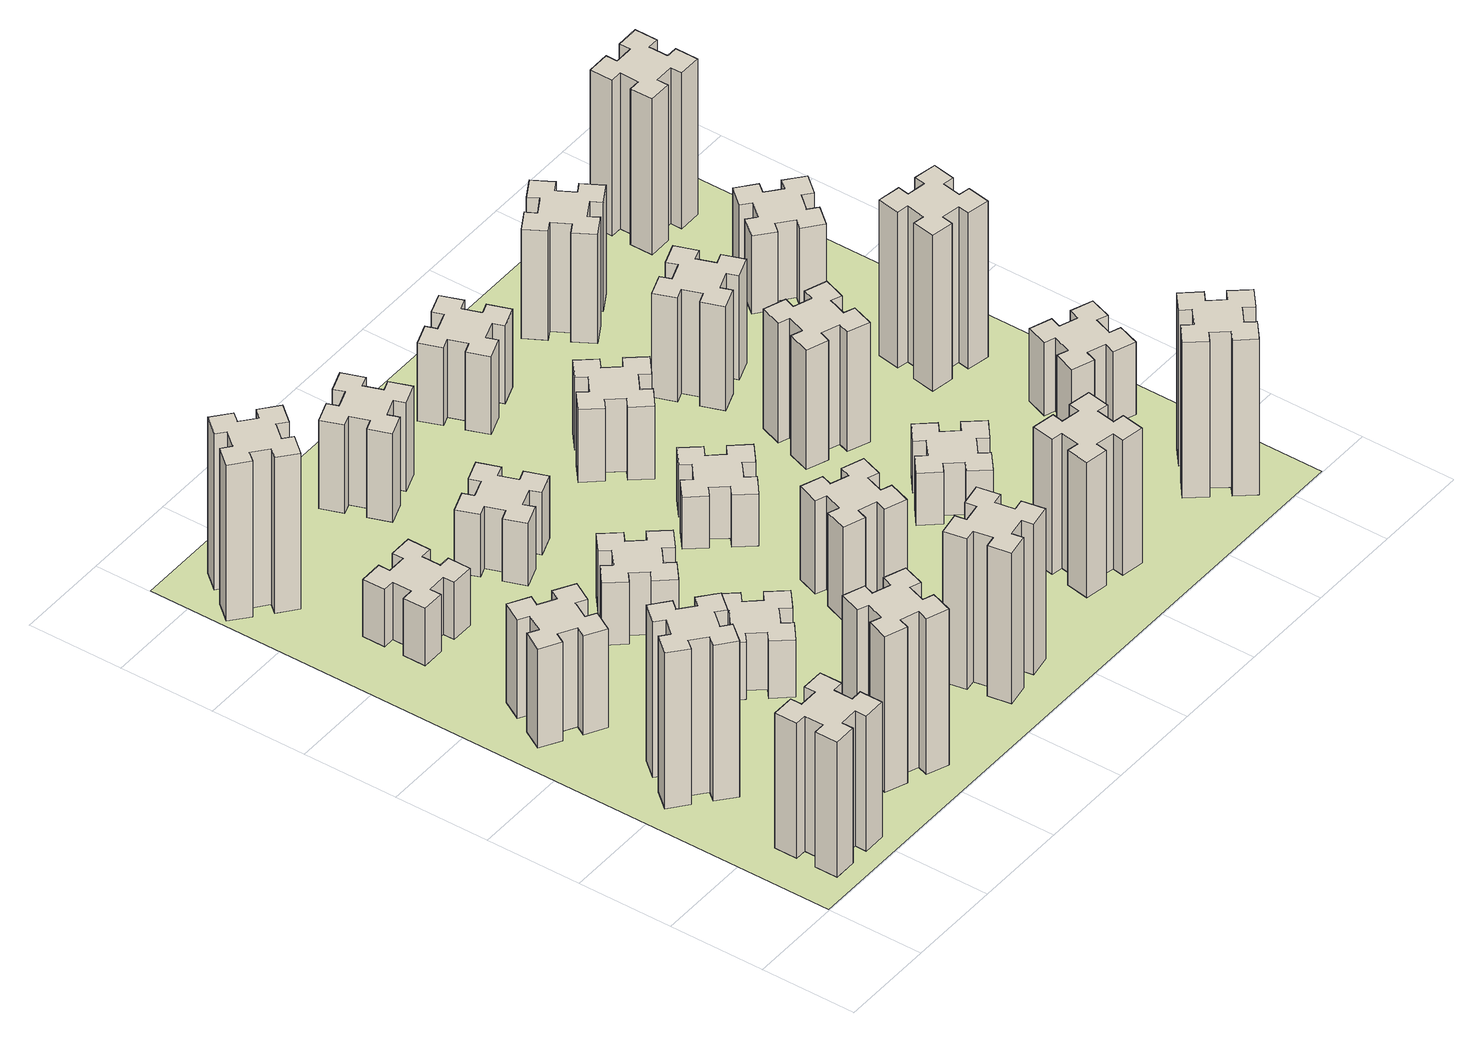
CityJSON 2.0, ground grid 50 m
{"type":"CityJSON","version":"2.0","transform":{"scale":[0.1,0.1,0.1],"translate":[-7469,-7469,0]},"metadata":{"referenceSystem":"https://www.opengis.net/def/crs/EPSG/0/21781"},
"CityObjects":{
"building1":{"type":"Building","attributes":{"class":"1000","function":"1000","usage":"1000","yearOfConstruction":2016,"roofType":"1000","measuredHeight":78,"storeysAboveGround":30,"storeysBelowGround":0},"geometry":[{"type":"Solid","lod":"1","boundaries":[[[[0,1,2,3,4,5,6,7,8,9,10,11,12,13,14,15,16,17,18,19]],[[17,16,20,21]],[[16,15,22,20]],[[15,14,23,22]],[[14,13,24,23]],[[13,12,25,24]],[[12,11,26,25]],[[11,10,27,26]],[[10,9,28,27]],[[9,8,29,28]],[[8,7,30,29]],[[7,6,31,30]],[[6,5,32,31]],[[5,4,33,32]],[[4,3,34,33]],[[3,2,35,34]],[[2,1,36,35]],[[1,0,37,36]],[[0,19,38,37]],[[19,18,39,38]],[[18,17,21,39]],[[24,25,26,27,28,29,30,31,32,33,34,35,36,37,38,39,21,20,22,23]]]]}]},
"building2":{"type":"Building","attributes":{"class":"1000","function":"1000","usage":"1000","yearOfConstruction":2016,"roofType":"1000","measuredHeight":90,"storeysAboveGround":30,"storeysBelowGround":0},"geometry":[{"type":"Solid","lod":"1","boundaries":[[[[40,41,42,43,44,45,46,47,48,49,50,51,52,53,54,55,56,57,58,59]],[[57,56,60,61]],[[56,55,62,60]],[[55,54,63,62]],[[54,53,64,63]],[[53,52,65,64]],[[52,51,66,65]],[[51,50,67,66]],[[50,49,68,67]],[[49,48,69,68]],[[48,47,70,69]],[[47,46,71,70]],[[46,45,72,71]],[[45,44,73,72]],[[44,43,74,73]],[[43,42,75,74]],[[42,41,76,75]],[[41,40,77,76]],[[40,59,78,77]],[[59,58,79,78]],[[58,57,61,79]],[[64,65,66,67,68,69,70,71,72,73,74,75,76,77,78,79,61,60,62,63]]]]}]},
"building3":{"type":"Building","attributes":{"class":"1000","function":"1000","usage":"1000","yearOfConstruction":2016,"roofType":"1000","measuredHeight":57,"storeysAboveGround":30,"storeysBelowGround":0},"geometry":[{"type":"Solid","lod":"1","boundaries":[[[[80,81,82,83,84,85,86,87,88,89,90,91,92,93,94,95,96,97,98,99]],[[97,96,100,101]],[[96,95,102,100]],[[95,94,103,102]],[[94,93,104,103]],[[93,92,105,104]],[[92,91,106,105]],[[91,90,107,106]],[[90,89,108,107]],[[89,88,109,108]],[[88,87,110,109]],[[87,86,111,110]],[[86,85,112,111]],[[85,84,113,112]],[[84,83,114,113]],[[83,82,115,114]],[[82,81,116,115]],[[81,80,117,116]],[[80,99,118,117]],[[99,98,119,118]],[[98,97,101,119]],[[104,105,106,107,108,109,110,111,112,113,114,115,116,117,118,119,101,100,102,103]]]]}]},
"building4":{"type":"Building","attributes":{"class":"1000","function":"1000","usage":"1000","yearOfConstruction":2016,"roofType":"1000","measuredHeight":90,"storeysAboveGround":30,"storeysBelowGround":0},"geometry":[{"type":"Solid","lod":"1","boundaries":[[[[120,121,122,123,124,125,126,127,128,129,130,131,132,133,134,135,136,137,138,139]],[[137,136,140,141]],[[136,135,142,140]],[[135,134,143,142]],[[134,133,144,143]],[[133,132,145,144]],[[132,131,146,145]],[[131,130,147,146]],[[130,129,148,147]],[[129,128,149,148]],[[128,127,150,149]],[[127,126,151,150]],[[126,125,152,151]],[[125,124,153,152]],[[124,123,154,153]],[[123,122,155,154]],[[122,121,156,155]],[[121,120,157,156]],[[120,139,158,157]],[[139,138,159,158]],[[138,137,141,159]],[[144,145,146,147,148,149,150,151,152,153,154,155,156,157,158,159,141,140,142,143]]]]}]},
"building5":{"type":"Building","attributes":{"class":"1000","function":"1000","usage":"1000","yearOfConstruction":2016,"roofType":"1000","measuredHeight":33,"storeysAboveGround":30,"storeysBelowGround":0},"geometry":[{"type":"Solid","lod":"1","boundaries":[[[[160,161,162,163,164,165,166,167,168,169,170,171,172,173,174,175,176,177,178,179]],[[177,176,180,181]],[[176,175,182,180]],[[175,174,183,182]],[[174,173,184,183]],[[173,172,185,184]],[[172,171,186,185]],[[171,170,187,186]],[[170,169,188,187]],[[169,168,189,188]],[[168,167,190,189]],[[167,166,191,190]],[[166,165,192,191]],[[165,164,193,192]],[[164,163,194,193]],[[163,162,195,194]],[[162,161,196,195]],[[161,160,197,196]],[[160,179,198,197]],[[179,178,199,198]],[[178,177,181,199]],[[184,185,186,187,188,189,190,191,192,193,194,195,196,197,198,199,181,180,182,183]]]]}]},
"building6":{"type":"Building","attributes":{"class":"1000","function":"1000","usage":"1000","yearOfConstruction":2016,"roofType":"1000","measuredHeight":90,"storeysAboveGround":30,"storeysBelowGround":0},"geometry":[{"type":"Solid","lod":"1","boundaries":[[[[200,201,202,203,204,205,206,207,208,209,210,211,212,213,214,215,216,217,218,219]],[[217,216,220,221]],[[216,215,222,220]],[[215,214,223,222]],[[214,213,224,223]],[[213,212,225,224]],[[212,211,226,225]],[[211,210,227,226]],[[210,209,228,227]],[[209,208,229,228]],[[208,207,230,229]],[[207,206,231,230]],[[206,205,232,231]],[[205,204,233,232]],[[204,203,234,233]],[[203,202,235,234]],[[202,201,236,235]],[[201,200,237,236]],[[200,219,238,237]],[[219,218,239,238]],[[218,217,221,239]],[[224,225,226,227,228,229,230,231,232,233,234,235,236,237,238,239,221,220,222,223]]]]}]},
"building7":{"type":"Building","attributes":{"class":"1000","function":"1000","usage":"1000","yearOfConstruction":2016,"roofType":"1000","measuredHeight":33,"storeysAboveGround":30,"storeysBelowGround":0},"geometry":[{"type":"Solid","lod":"1","boundaries":[[[[240,241,242,243,244,245,246,247,248,249,250,251,252,253,254,255,256,257,258,259]],[[257,256,260,261]],[[256,255,262,260]],[[255,254,263,262]],[[254,253,264,263]],[[253,252,265,264]],[[252,251,266,265]],[[251,250,267,266]],[[250,249,268,267]],[[249,248,269,268]],[[248,247,270,269]],[[247,246,271,270]],[[246,245,272,271]],[[245,244,273,272]],[[244,243,274,273]],[[243,242,275,274]],[[242,241,276,275]],[[241,240,277,276]],[[240,259,278,277]],[[259,258,279,278]],[[258,257,261,279]],[[264,265,266,267,268,269,270,271,272,273,274,275,276,277,278,279,261,260,262,263]]]]}]},
"building8":{"type":"Building","attributes":{"class":"1000","function":"1000","usage":"1000","yearOfConstruction":2016,"roofType":"1000","measuredHeight":36,"storeysAboveGround":30,"storeysBelowGround":0},"geometry":[{"type":"Solid","lod":"1","boundaries":[[[[280,281,282,283,284,285,286,287,288,289,290,291,292,293,294,295,296,297,298,299]],[[297,296,300,301]],[[296,295,302,300]],[[295,294,303,302]],[[294,293,304,303]],[[293,292,305,304]],[[292,291,306,305]],[[291,290,307,306]],[[290,289,308,307]],[[289,288,309,308]],[[288,287,310,309]],[[287,286,311,310]],[[286,285,312,311]],[[285,284,313,312]],[[284,283,314,313]],[[283,282,315,314]],[[282,281,316,315]],[[281,280,317,316]],[[280,299,318,317]],[[299,298,319,318]],[[298,297,301,319]],[[304,305,306,307,308,309,310,311,312,313,314,315,316,317,318,319,301,300,302,303]]]]}]},
"building9":{"type":"Building","attributes":{"class":"1000","function":"1000","usage":"1000","yearOfConstruction":2016,"roofType":"1000","measuredHeight":87,"storeysAboveGround":30,"storeysBelowGround":0},"geometry":[{"type":"Solid","lod":"1","boundaries":[[[[320,321,322,323,324,325,326,327,328,329,330,331,332,333,334,335,336,337,338,339]],[[337,336,340,341]],[[336,335,342,340]],[[335,334,343,342]],[[334,333,344,343]],[[333,332,345,344]],[[332,331,346,345]],[[331,330,347,346]],[[330,329,348,347]],[[329,328,349,348]],[[328,327,350,349]],[[327,326,351,350]],[[326,325,352,351]],[[325,324,353,352]],[[324,323,354,353]],[[323,322,355,354]],[[322,321,356,355]],[[321,320,357,356]],[[320,339,358,357]],[[339,338,359,358]],[[338,337,341,359]],[[344,345,346,347,348,349,350,351,352,353,354,355,356,357,358,359,341,340,342,343]]]]}]},
"building10":{"type":"Building","attributes":{"class":"1000","function":"1000","usage":"1000","yearOfConstruction":2016,"roofType":"1000","measuredHeight":36,"storeysAboveGround":30,"storeysBelowGround":0},"geometry":[{"type":"Solid","lod":"1","boundaries":[[[[360,361,362,363,364,365,366,367,368,369,370,371,372,373,374,375,376,377,378,379]],[[377,376,380,381]],[[376,375,382,380]],[[375,374,383,382]],[[374,373,384,383]],[[373,372,385,384]],[[372,371,386,385]],[[371,370,387,386]],[[370,369,388,387]],[[369,368,389,388]],[[368,367,390,389]],[[367,366,391,390]],[[366,365,392,391]],[[365,364,393,392]],[[364,363,394,393]],[[363,362,395,394]],[[362,361,396,395]],[[361,360,397,396]],[[360,379,398,397]],[[379,378,399,398]],[[378,377,381,399]],[[384,385,386,387,388,389,390,391,392,393,394,395,396,397,398,399,381,380,382,383]]]]}]},
"building11":{"type":"Building","attributes":{"class":"1000","function":"1000","usage":"1000","yearOfConstruction":2016,"roofType":"1000","measuredHeight":51,"storeysAboveGround":30,"storeysBelowGround":0},"geometry":[{"type":"Solid","lod":"1","boundaries":[[[[400,401,402,403,404,405,406,407,408,409,410,411,412,413,414,415,416,417,418,419]],[[417,416,420,421]],[[416,415,422,420]],[[415,414,423,422]],[[414,413,424,423]],[[413,412,425,424]],[[412,411,426,425]],[[411,410,427,426]],[[410,409,428,427]],[[409,408,429,428]],[[408,407,430,429]],[[407,406,431,430]],[[406,405,432,431]],[[405,404,433,432]],[[404,403,434,433]],[[403,402,435,434]],[[402,401,436,435]],[[401,400,437,436]],[[400,419,438,437]],[[419,418,439,438]],[[418,417,421,439]],[[424,425,426,427,428,429,430,431,432,433,434,435,436,437,438,439,421,420,422,423]]]]}]},
"building12":{"type":"Building","attributes":{"class":"1000","function":"1000","usage":"1000","yearOfConstruction":2016,"roofType":"1000","measuredHeight":54,"storeysAboveGround":30,"storeysBelowGround":0},"geometry":[{"type":"Solid","lod":"1","boundaries":[[[[440,441,442,443,444,445,446,447,448,449,450,451,452,453,454,455,456,457,458,459]],[[457,456,460,461]],[[456,455,462,460]],[[455,454,463,462]],[[454,453,464,463]],[[453,452,465,464]],[[452,451,466,465]],[[451,450,467,466]],[[450,449,468,467]],[[449,448,469,468]],[[448,447,470,469]],[[447,446,471,470]],[[446,445,472,471]],[[445,444,473,472]],[[444,443,474,473]],[[443,442,475,474]],[[442,441,476,475]],[[441,440,477,476]],[[440,459,478,477]],[[459,458,479,478]],[[458,457,461,479]],[[464,465,466,467,468,469,470,471,472,473,474,475,476,477,478,479,461,460,462,463]]]]}]},
"building13":{"type":"Building","attributes":{"class":"1000","function":"1000","usage":"1000","yearOfConstruction":2016,"roofType":"1000","measuredHeight":30,"storeysAboveGround":30,"storeysBelowGround":0},"geometry":[{"type":"Solid","lod":"1","boundaries":[[[[480,481,482,483,484,485,486,487,488,489,490,491,492,493,494,495,496,497,498,499]],[[497,496,500,501]],[[496,495,502,500]],[[495,494,503,502]],[[494,493,504,503]],[[493,492,505,504]],[[492,491,506,505]],[[491,490,507,506]],[[490,489,508,507]],[[489,488,509,508]],[[488,487,510,509]],[[487,486,511,510]],[[486,485,512,511]],[[485,484,513,512]],[[484,483,514,513]],[[483,482,515,514]],[[482,481,516,515]],[[481,480,517,516]],[[480,499,518,517]],[[499,498,519,518]],[[498,497,501,519]],[[504,505,506,507,508,509,510,511,512,513,514,515,516,517,518,519,501,500,502,503]]]]}]},
"building14":{"type":"Building","attributes":{"class":"1000","function":"1000","usage":"1000","yearOfConstruction":2016,"roofType":"1000","measuredHeight":42,"storeysAboveGround":30,"storeysBelowGround":0},"geometry":[{"type":"Solid","lod":"1","boundaries":[[[[520,521,522,523,524,525,526,527,528,529,530,531,532,533,534,535,536,537,538,539]],[[537,536,540,541]],[[536,535,542,540]],[[535,534,543,542]],[[534,533,544,543]],[[533,532,545,544]],[[532,531,546,545]],[[531,530,547,546]],[[530,529,548,547]],[[529,528,549,548]],[[528,527,550,549]],[[527,526,551,550]],[[526,525,552,551]],[[525,524,553,552]],[[524,523,554,553]],[[523,522,555,554]],[[522,521,556,555]],[[521,520,557,556]],[[520,539,558,557]],[[539,538,559,558]],[[538,537,541,559]],[[544,545,546,547,548,549,550,551,552,553,554,555,556,557,558,559,541,540,542,543]]]]}]},
"building15":{"type":"Building","attributes":{"class":"1000","function":"1000","usage":"1000","yearOfConstruction":2016,"roofType":"1000","measuredHeight":78,"storeysAboveGround":30,"storeysBelowGround":0},"geometry":[{"type":"Solid","lod":"1","boundaries":[[[[560,561,562,563,564,565,566,567,568,569,570,571,572,573,574,575,576,577,578,579]],[[577,576,580,581]],[[576,575,582,580]],[[575,574,583,582]],[[574,573,584,583]],[[573,572,585,584]],[[572,571,586,585]],[[571,570,587,586]],[[570,569,588,587]],[[569,568,589,588]],[[568,567,590,589]],[[567,566,591,590]],[[566,565,592,591]],[[565,564,593,592]],[[564,563,594,593]],[[563,562,595,594]],[[562,561,596,595]],[[561,560,597,596]],[[560,579,598,597]],[[579,578,599,598]],[[578,577,581,599]],[[584,585,586,587,588,589,590,591,592,593,594,595,596,597,598,599,581,580,582,583]]]]}]},
"building16":{"type":"Building","attributes":{"class":"1000","function":"1000","usage":"1000","yearOfConstruction":2016,"roofType":"1000","measuredHeight":45,"storeysAboveGround":30,"storeysBelowGround":0},"geometry":[{"type":"Solid","lod":"1","boundaries":[[[[600,601,602,603,604,605,606,607,608,609,610,611,612,613,614,615,616,617,618,619]],[[617,616,620,621]],[[616,615,622,620]],[[615,614,623,622]],[[614,613,624,623]],[[613,612,625,624]],[[612,611,626,625]],[[611,610,627,626]],[[610,609,628,627]],[[609,608,629,628]],[[608,607,630,629]],[[607,606,631,630]],[[606,605,632,631]],[[605,604,633,632]],[[604,603,634,633]],[[603,602,635,634]],[[602,601,636,635]],[[601,600,637,636]],[[600,619,638,637]],[[619,618,639,638]],[[618,617,621,639]],[[624,625,626,627,628,629,630,631,632,633,634,635,636,637,638,639,621,620,622,623]]]]}]},
"building17":{"type":"Building","attributes":{"class":"1000","function":"1000","usage":"1000","yearOfConstruction":2016,"roofType":"1000","measuredHeight":30,"storeysAboveGround":30,"storeysBelowGround":0},"geometry":[{"type":"Solid","lod":"1","boundaries":[[[[640,641,642,643,644,645,646,647,648,649,650,651,652,653,654,655,656,657,658,659]],[[657,656,660,661]],[[656,655,662,660]],[[655,654,663,662]],[[654,653,664,663]],[[653,652,665,664]],[[652,651,666,665]],[[651,650,667,666]],[[650,649,668,667]],[[649,648,669,668]],[[648,647,670,669]],[[647,646,671,670]],[[646,645,672,671]],[[645,644,673,672]],[[644,643,674,673]],[[643,642,675,674]],[[642,641,676,675]],[[641,640,677,676]],[[640,659,678,677]],[[659,658,679,678]],[[658,657,661,679]],[[664,665,666,667,668,669,670,671,672,673,674,675,676,677,678,679,661,660,662,663]]]]}]},
"building18":{"type":"Building","attributes":{"class":"1000","function":"1000","usage":"1000","yearOfConstruction":2016,"roofType":"1000","measuredHeight":69,"storeysAboveGround":30,"storeysBelowGround":0},"geometry":[{"type":"Solid","lod":"1","boundaries":[[[[680,681,682,683,684,685,686,687,688,689,690,691,692,693,694,695,696,697,698,699]],[[697,696,700,701]],[[696,695,702,700]],[[695,694,703,702]],[[694,693,704,703]],[[693,692,705,704]],[[692,691,706,705]],[[691,690,707,706]],[[690,689,708,707]],[[689,688,709,708]],[[688,687,710,709]],[[687,686,711,710]],[[686,685,712,711]],[[685,684,713,712]],[[684,683,714,713]],[[683,682,715,714]],[[682,681,716,715]],[[681,680,717,716]],[[680,699,718,717]],[[699,698,719,718]],[[698,697,701,719]],[[704,705,706,707,708,709,710,711,712,713,714,715,716,717,718,719,701,700,702,703]]]]}]},
"building19":{"type":"Building","attributes":{"class":"1000","function":"1000","usage":"1000","yearOfConstruction":2016,"roofType":"1000","measuredHeight":60,"storeysAboveGround":30,"storeysBelowGround":0},"geometry":[{"type":"Solid","lod":"1","boundaries":[[[[720,721,722,723,724,725,726,727,728,729,730,731,732,733,734,735,736,737,738,739]],[[737,736,740,741]],[[736,735,742,740]],[[735,734,743,742]],[[734,733,744,743]],[[733,732,745,744]],[[732,731,746,745]],[[731,730,747,746]],[[730,729,748,747]],[[729,728,749,748]],[[728,727,750,749]],[[727,726,751,750]],[[726,725,752,751]],[[725,724,753,752]],[[724,723,754,753]],[[723,722,755,754]],[[722,721,756,755]],[[721,720,757,756]],[[720,739,758,757]],[[739,738,759,758]],[[738,737,741,759]],[[744,745,746,747,748,749,750,751,752,753,754,755,756,757,758,759,741,740,742,743]]]]}]},
"building20":{"type":"Building","attributes":{"class":"1000","function":"1000","usage":"1000","yearOfConstruction":2016,"roofType":"1000","measuredHeight":90,"storeysAboveGround":30,"storeysBelowGround":0},"geometry":[{"type":"Solid","lod":"1","boundaries":[[[[760,761,762,763,764,765,766,767,768,769,770,771,772,773,774,775,776,777,778,779]],[[777,776,780,781]],[[776,775,782,780]],[[775,774,783,782]],[[774,773,784,783]],[[773,772,785,784]],[[772,771,786,785]],[[771,770,787,786]],[[770,769,788,787]],[[769,768,789,788]],[[768,767,790,789]],[[767,766,791,790]],[[766,765,792,791]],[[765,764,793,792]],[[764,763,794,793]],[[763,762,795,794]],[[762,761,796,795]],[[761,760,797,796]],[[760,779,798,797]],[[779,778,799,798]],[[778,777,781,799]],[[784,785,786,787,788,789,790,791,792,793,794,795,796,797,798,799,781,780,782,783]]]]}]},
"building21":{"type":"Building","attributes":{"class":"1000","function":"1000","usage":"1000","yearOfConstruction":2016,"roofType":"1000","measuredHeight":63,"storeysAboveGround":30,"storeysBelowGround":0},"geometry":[{"type":"Solid","lod":"1","boundaries":[[[[800,801,802,803,804,805,806,807,808,809,810,811,812,813,814,815,816,817,818,819]],[[817,816,820,821]],[[816,815,822,820]],[[815,814,823,822]],[[814,813,824,823]],[[813,812,825,824]],[[812,811,826,825]],[[811,810,827,826]],[[810,809,828,827]],[[809,808,829,828]],[[808,807,830,829]],[[807,806,831,830]],[[806,805,832,831]],[[805,804,833,832]],[[804,803,834,833]],[[803,802,835,834]],[[802,801,836,835]],[[801,800,837,836]],[[800,819,838,837]],[[819,818,839,838]],[[818,817,821,839]],[[824,825,826,827,828,829,830,831,832,833,834,835,836,837,838,839,821,820,822,823]]]]}]},
"building22":{"type":"Building","attributes":{"class":"1000","function":"1000","usage":"1000","yearOfConstruction":2016,"roofType":"1000","measuredHeight":42,"storeysAboveGround":30,"storeysBelowGround":0},"geometry":[{"type":"Solid","lod":"1","boundaries":[[[[840,841,842,843,844,845,846,847,848,849,850,851,852,853,854,855,856,857,858,859]],[[857,856,860,861]],[[856,855,862,860]],[[855,854,863,862]],[[854,853,864,863]],[[853,852,865,864]],[[852,851,866,865]],[[851,850,867,866]],[[850,849,868,867]],[[849,848,869,868]],[[848,847,870,869]],[[847,846,871,870]],[[846,845,872,871]],[[845,844,873,872]],[[844,843,874,873]],[[843,842,875,874]],[[842,841,876,875]],[[841,840,877,876]],[[840,859,878,877]],[[859,858,879,878]],[[858,857,861,879]],[[864,865,866,867,868,869,870,871,872,873,874,875,876,877,878,879,861,860,862,863]]]]}]},
"building23":{"type":"Building","attributes":{"class":"1000","function":"1000","usage":"1000","yearOfConstruction":2016,"roofType":"1000","measuredHeight":90,"storeysAboveGround":30,"storeysBelowGround":0},"geometry":[{"type":"Solid","lod":"1","boundaries":[[[[880,881,882,883,884,885,886,887,888,889,890,891,892,893,894,895,896,897,898,899]],[[897,896,900,901]],[[896,895,902,900]],[[895,894,903,902]],[[894,893,904,903]],[[893,892,905,904]],[[892,891,906,905]],[[891,890,907,906]],[[890,889,908,907]],[[889,888,909,908]],[[888,887,910,909]],[[887,886,911,910]],[[886,885,912,911]],[[885,884,913,912]],[[884,883,914,913]],[[883,882,915,914]],[[882,881,916,915]],[[881,880,917,916]],[[880,899,918,917]],[[899,898,919,918]],[[898,897,901,919]],[[904,905,906,907,908,909,910,911,912,913,914,915,916,917,918,919,901,900,902,903]]]]}]},
"building24":{"type":"Building","attributes":{"class":"1000","function":"1000","usage":"1000","yearOfConstruction":2016,"roofType":"1000","measuredHeight":45,"storeysAboveGround":30,"storeysBelowGround":0},"geometry":[{"type":"Solid","lod":"1","boundaries":[[[[920,921,922,923,924,925,926,927,928,929,930,931,932,933,934,935,936,937,938,939]],[[937,936,940,941]],[[936,935,942,940]],[[935,934,943,942]],[[934,933,944,943]],[[933,932,945,944]],[[932,931,946,945]],[[931,930,947,946]],[[930,929,948,947]],[[929,928,949,948]],[[928,927,950,949]],[[927,926,951,950]],[[926,925,952,951]],[[925,924,953,952]],[[924,923,954,953]],[[923,922,955,954]],[[922,921,956,955]],[[921,920,957,956]],[[920,939,958,957]],[[939,938,959,958]],[[938,937,941,959]],[[944,945,946,947,948,949,950,951,952,953,954,955,956,957,958,959,941,940,942,943]]]]}]},
"building25":{"type":"Building","attributes":{"class":"1000","function":"1000","usage":"1000","yearOfConstruction":2016,"roofType":"1000","measuredHeight":90,"storeysAboveGround":30,"storeysBelowGround":0},"geometry":[{"type":"Solid","lod":"1","boundaries":[[[[960,961,962,963,964,965,966,967,968,969,970,971,972,973,974,975,976,977,978,979]],[[977,976,980,981]],[[976,975,982,980]],[[975,974,983,982]],[[974,973,984,983]],[[973,972,985,984]],[[972,971,986,985]],[[971,970,987,986]],[[970,969,988,987]],[[969,968,989,988]],[[968,967,990,989]],[[967,966,991,990]],[[966,965,992,991]],[[965,964,993,992]],[[964,963,994,993]],[[963,962,995,994]],[[962,961,996,995]],[[961,960,997,996]],[[960,979,998,997]],[[979,978,999,998]],[[978,977,981,999]],[[984,985,986,987,988,989,990,991,992,993,994,995,996,997,998,999,981,980,982,983]]]]}]},
"landuse1":{"type":"LandUse","attributes":{"name":"plot1","function":"1010"},"geometry":[{"type":"MultiSurface","lod":"1","boundaries":[[[1000,1001,1002,1003]]]}]}
},
"vertices":[
[265,325,0],[265,225,0],[205,225,0],[205,105,0],[325,105,0],[325,165,0],[425,165,0],[425,105,0],[545,105,0],[545,225,0],[485,225,0],[485,325,0],[545,325,0],[545,445,0],[425,445,0],[425,385,0],[325,385,0],[325,445,0],[205,445,0],[205,325,0],[325,385,780],[325,445,780],[425,385,780],[425,445,780],[545,445,780],[545,325,780],[485,325,780],[485,225,780],[545,225,780],[545,105,780],[425,105,780],[425,165,780],[325,165,780],[325,105,780],[205,105,780],[205,225,780],[265,225,780],[265,325,780],[205,325,780],[205,445,780],
[484,1067,0],[408,1132,0],[446,1178,0],[354,1255,0],[277,1163,0],[323,1124,0],[259,1048,0],[213,1086,0],[136,994,0],[228,917,0],[266,963,0],[343,899,0],[304,853,0],[396,776,0],[473,868,0],[427,906,0],[492,983,0],[538,944,0],[615,1036,0],[523,1113,0],[492,983,900],[538,944,900],[427,906,900],[473,868,900],[396,776,900],[304,853,900],[343,899,900],[266,963,900],[228,917,900],[136,994,900],[213,1086,900],[259,1048,900],[323,1124,900],[277,1163,900],[354,1255,900],[446,1178,900],[408,1132,900],[484,1067,900],[523,1113,900],[615,1036,900],
[474,1826,0],[387,1876,0],[417,1928,0],[313,1988,0],[253,1884,0],[305,1854,0],[255,1767,0],[203,1797,0],[143,1693,0],[247,1633,0],[277,1685,0],[364,1635,0],[334,1583,0],[438,1523,0],[498,1627,0],[446,1657,0],[496,1744,0],[548,1714,0],[608,1818,0],[504,1878,0],[496,1744,570],[548,1714,570],[446,1657,570],[498,1627,570],[438,1523,570],[334,1583,570],[364,1635,570],[277,1685,570],[247,1633,570],[143,1693,570],[203,1797,570],[255,1767,570],[305,1854,570],[253,1884,570],[313,1988,570],[417,1928,570],[387,1876,570],[474,1826,570],[504,1878,570],[608,1818,570],
[929,460,0],[895,366,0],[839,387,0],[797,274,0],[910,233,0],[931,289,0],[1025,255,0],[1004,199,0],[1117,157,0],[1158,270,0],[1102,291,0],[1136,385,0],[1192,364,0],[1233,477,0],[1120,518,0],[1100,462,0],[1006,496,0],[1027,552,0],[914,593,0],[873,480,0],[1006,496,900],[1027,552,900],[1100,462,900],[1120,518,900],[1233,477,900],[1192,364,900],[1136,385,900],[1102,291,900],[1158,270,900],[1117,157,900],[1004,199,900],[1025,255,900],[931,289,900],[910,233,900],[797,274,900],[839,387,900],[895,366,900],[929,460,900],[873,480,900],[914,593,900],
[425,2485,0],[525,2485,0],[525,2425,0],[645,2425,0],[645,2545,0],[585,2545,0],[585,2645,0],[645,2645,0],[645,2765,0],[525,2765,0],[525,2705,0],[425,2705,0],[425,2765,0],[305,2765,0],[305,2645,0],[365,2645,0],[365,2545,0],[305,2545,0],[305,2425,0],[425,2425,0],[365,2545,330],[305,2545,330],[365,2645,330],[305,2645,330],[305,2765,330],[425,2765,330],[425,2705,330],[525,2705,330],[525,2765,330],[645,2765,330],[645,2645,330],[585,2645,330],[585,2545,330],[645,2545,330],[645,2425,330],[525,2425,330],[525,2485,330],[425,2485,330],[425,2425,330],[305,2425,330],
[384,3387,0],[308,3452,0],[346,3498,0],[254,3575,0],[177,3483,0],[223,3444,0],[159,3368,0],[113,3406,0],[36,3314,0],[128,3237,0],[166,3283,0],[243,3219,0],[204,3173,0],[296,3096,0],[373,3188,0],[327,3226,0],[392,3303,0],[438,3264,0],[515,3356,0],[423,3433,0],[392,3303,900],[438,3264,900],[327,3226,900],[373,3188,900],[296,3096,900],[204,3173,900],[243,3219,900],[166,3283,900],[128,3237,900],[36,3314,900],[113,3406,900],[159,3368,900],[223,3444,900],[177,3483,900],[254,3575,900],[346,3498,900],[308,3452,900],[384,3387,900],[423,3433,900],[515,3356,900],
[1083,1332,0],[1006,1267,0],[968,1313,0],[876,1236,0],[953,1144,0],[999,1183,0],[1063,1106,0],[1017,1068,0],[1094,976,0],[1186,1053,0],[1148,1099,0],[1224,1163,0],[1263,1117,0],[1355,1194,0],[1278,1286,0],[1232,1248,0],[1167,1324,0],[1213,1363,0],[1136,1455,0],[1044,1378,0],[1167,1324,330],[1213,1363,330],[1232,1248,330],[1278,1286,330],[1355,1194,330],[1263,1117,330],[1224,1163,330],[1148,1099,330],[1186,1053,330],[1094,976,330],[1017,1068,330],[1063,1106,330],[999,1183,330],[953,1144,330],[876,1236,330],[968,1313,330],[1006,1267,330],[1083,1332,330],[1044,1378,330],[1136,1455,330],
[1083,1972,0],[1006,1907,0],[968,1953,0],[876,1876,0],[953,1784,0],[999,1823,0],[1063,1746,0],[1017,1708,0],[1094,1616,0],[1186,1693,0],[1148,1739,0],[1224,1803,0],[1263,1757,0],[1355,1834,0],[1278,1926,0],[1232,1888,0],[1167,1964,0],[1213,2003,0],[1136,2095,0],[1044,2018,0],[1167,1964,360],[1213,2003,360],[1232,1888,360],[1278,1926,360],[1355,1834,360],[1263,1757,360],[1224,1803,360],[1148,1739,360],[1186,1693,360],[1094,1616,360],[1017,1708,360],[1063,1746,360],[999,1823,360],[953,1784,360],[876,1876,360],[968,1953,360],[1006,1907,360],[1083,1972,360],[1044,2018,360],[1136,2095,360],
[1785,492,0],[1687,475,0],[1677,534,0],[1558,513,0],[1579,395,0],[1638,405,0],[1656,307,0],[1597,297,0],[1617,178,0],[1736,199,0],[1725,258,0],[1824,276,0],[1834,217,0],[1952,237,0],[1931,356,0],[1872,345,0],[1855,444,0],[1914,454,0],[1893,572,0],[1775,551,0],[1855,444,870],[1914,454,870],[1872,345,870],[1931,356,870],[1952,237,870],[1834,217,870],[1824,276,870],[1725,258,870],[1736,199,870],[1617,178,870],[1597,297,870],[1656,307,870],[1638,405,870],[1579,395,870],[1558,513,870],[1677,534,870],[1687,475,870],[1785,492,870],[1775,551,870],[1893,572,870],
[1106,2475,0],[1200,2509,0],[1220,2453,0],[1333,2494,0],[1292,2607,0],[1236,2586,0],[1202,2680,0],[1258,2700,0],[1217,2813,0],[1104,2772,0],[1125,2716,0],[1031,2682,0],[1010,2738,0],[897,2697,0],[939,2584,0],[995,2605,0],[1029,2511,0],[973,2490,0],[1014,2377,0],[1127,2419,0],[1029,2511,360],[973,2490,360],[995,2605,360],[939,2584,360],[897,2697,360],[1010,2738,360],[1031,2682,360],[1125,2716,360],[1104,2772,360],[1217,2813,360],[1258,2700,360],[1202,2680,360],[1236,2586,360],[1292,2607,360],[1333,2494,360],[1220,2453,360],[1200,2509,360],[1106,2475,360],[1127,2419,360],[1014,2377,360],
[1125,3456,0],[1031,3422,0],[1010,3478,0],[897,3437,0],[939,3324,0],[995,3345,0],[1029,3251,0],[973,3230,0],[1014,3117,0],[1127,3159,0],[1106,3215,0],[1200,3249,0],[1220,3193,0],[1333,3234,0],[1292,3347,0],[1236,3326,0],[1202,3420,0],[1258,3440,0],[1217,3553,0],[1104,3512,0],[1202,3420,510],[1258,3440,510],[1236,3326,510],[1292,3347,510],[1333,3234,510],[1220,3193,510],[1200,3249,510],[1106,3215,510],[1127,3159,510],[1014,3117,510],[973,3230,510],[1029,3251,510],[995,3345,510],[939,3324,510],[897,3437,510],[1010,3478,510],[1031,3422,510],[1125,3456,510],[1104,3512,510],[1217,3553,510],
[1769,1300,0],[1735,1206,0],[1679,1227,0],[1637,1114,0],[1750,1073,0],[1771,1129,0],[1865,1095,0],[1844,1039,0],[1957,997,0],[1998,1110,0],[1942,1131,0],[1976,1225,0],[2032,1204,0],[2073,1317,0],[1960,1358,0],[1940,1302,0],[1846,1336,0],[1867,1392,0],[1754,1433,0],[1713,1320,0],[1846,1336,540],[1867,1392,540],[1940,1302,540],[1960,1358,540],[2073,1317,540],[2032,1204,540],[1976,1225,540],[1942,1131,540],[1998,1110,540],[1957,997,540],[1844,1039,540],[1865,1095,540],[1771,1129,540],[1750,1073,540],[1637,1114,540],[1679,1227,540],[1735,1206,540],[1769,1300,540],[1713,1320,540],[1754,1433,540],
[1972,1988,0],[1907,2064,0],[1953,2103,0],[1876,2195,0],[1784,2118,0],[1823,2072,0],[1746,2007,0],[1708,2053,0],[1616,1976,0],[1693,1884,0],[1739,1923,0],[1803,1846,0],[1757,1808,0],[1834,1716,0],[1926,1793,0],[1888,1839,0],[1964,1903,0],[2003,1857,0],[2095,1934,0],[2018,2026,0],[1964,1903,300],[2003,1857,300],[1888,1839,300],[1926,1793,300],[1834,1716,300],[1757,1808,300],[1803,1846,300],[1739,1923,300],[1693,1884,300],[1616,1976,300],[1708,2053,300],[1746,2007,300],[1823,2072,300],[1784,2118,300],[1876,2195,300],[1953,2103,300],[1907,2064,300],[1972,1988,300],[2018,2026,300],[2095,1934,300],
[1988,2479,0],[2064,2543,0],[2103,2497,0],[2195,2574,0],[2118,2666,0],[2072,2628,0],[2007,2704,0],[2053,2743,0],[1976,2835,0],[1884,2758,0],[1923,2712,0],[1846,2647,0],[1808,2693,0],[1716,2616,0],[1793,2524,0],[1839,2563,0],[1903,2486,0],[1857,2448,0],[1934,2356,0],[2026,2433,0],[1903,2486,420],[1857,2448,420],[1839,2563,420],[1793,2524,420],[1716,2616,420],[1808,2693,420],[1846,2647,420],[1923,2712,420],[1884,2758,420],[1976,2835,420],[2053,2743,420],[2007,2704,420],[2072,2628,420],[2118,2666,420],[2195,2574,420],[2103,2497,420],[2064,2543,420],[1988,2479,420],[2026,2433,420],[1934,2356,420],
[2496,544,0],[2478,445,0],[2419,456,0],[2398,337,0],[2517,317,0],[2527,376,0],[2625,358,0],[2615,299,0],[2733,278,0],[2754,397,0],[2695,407,0],[2712,505,0],[2771,495,0],[2792,613,0],[2674,634,0],[2664,575,0],[2565,592,0],[2576,651,0],[2457,672,0],[2437,554,0],[2565,592,780],[2576,651,780],[2664,575,780],[2674,634,780],[2792,613,780],[2771,495,780],[2712,505,780],[2695,407,780],[2754,397,780],[2733,278,780],[2615,299,780],[2625,358,780],[2527,376,780],[2517,317,780],[2398,337,780],[2419,456,780],[2478,445,780],[2496,544,780],[2437,554,780],[2457,672,780],
[1865,3456,0],[1771,3422,0],[1750,3478,0],[1637,3437,0],[1679,3324,0],[1735,3345,0],[1769,3251,0],[1713,3230,0],[1754,3117,0],[1867,3159,0],[1846,3215,0],[1940,3249,0],[1960,3193,0],[2073,3234,0],[2032,3347,0],[1976,3326,0],[1942,3420,0],[1998,3440,0],[1957,3553,0],[1844,3512,0],[1942,3420,450],[1998,3440,450],[1976,3326,450],[2032,3347,450],[2073,3234,450],[1960,3193,450],[1940,3249,450],[1846,3215,450],[1867,3159,450],[1754,3117,450],[1713,3230,450],[1769,3251,450],[1735,3345,450],[1679,3324,450],[1637,3437,450],[1750,3478,450],[1771,3422,450],[1865,3456,450],[1844,3512,450],[1957,3553,450],
[2628,1099,0],[2704,1163,0],[2743,1117,0],[2835,1194,0],[2758,1286,0],[2712,1248,0],[2647,1324,0],[2693,1363,0],[2616,1455,0],[2524,1378,0],[2563,1332,0],[2486,1267,0],[2448,1313,0],[2356,1236,0],[2433,1144,0],[2479,1183,0],[2543,1106,0],[2497,1068,0],[2574,976,0],[2666,1053,0],[2543,1106,300],[2497,1068,300],[2479,1183,300],[2433,1144,300],[2356,1236,300],[2448,1313,300],[2486,1267,300],[2563,1332,300],[2524,1378,300],[2616,1455,300],[2693,1363,300],[2647,1324,300],[2712,1248,300],[2758,1286,300],[2835,1194,300],[2743,1117,300],[2704,1163,300],[2628,1099,300],[2666,1053,300],[2574,976,300],
[2682,1871,0],[2716,1965,0],[2772,1944,0],[2813,2057,0],[2700,2098,0],[2680,2042,0],[2586,2076,0],[2607,2132,0],[2494,2173,0],[2453,2060,0],[2509,2040,0],[2475,1946,0],[2419,1967,0],[2377,1854,0],[2490,1813,0],[2511,1869,0],[2605,1835,0],[2584,1779,0],[2697,1737,0],[2738,1850,0],[2605,1835,690],[2584,1779,690],[2511,1869,690],[2490,1813,690],[2377,1854,690],[2419,1967,690],[2475,1946,690],[2509,2040,690],[2453,2060,690],[2494,2173,690],[2607,2132,690],[2586,2076,690],[2680,2042,690],[2700,2098,690],[2813,2057,690],[2772,1944,690],[2716,1965,690],[2682,1871,690],[2738,1850,690],[2697,1737,690],
[2586,2475,0],[2680,2509,0],[2700,2453,0],[2813,2494,0],[2772,2607,0],[2716,2586,0],[2682,2680,0],[2738,2700,0],[2697,2813,0],[2584,2772,0],[2605,2716,0],[2511,2682,0],[2490,2738,0],[2377,2697,0],[2419,2584,0],[2475,2605,0],[2509,2511,0],[2453,2490,0],[2494,2377,0],[2607,2419,0],[2509,2511,600],[2453,2490,600],[2475,2605,600],[2419,2584,600],[2377,2697,600],[2490,2738,600],[2511,2682,600],[2605,2716,600],[2584,2772,600],[2697,2813,600],[2738,2700,600],[2682,2680,600],[2716,2586,600],[2772,2607,600],[2813,2494,600],[2700,2453,600],[2680,2509,600],[2586,2475,600],[2607,2419,600],[2494,2377,600],
[3468,259,0],[3544,323,0],[3583,277,0],[3675,354,0],[3598,446,0],[3552,408,0],[3487,484,0],[3533,523,0],[3456,615,0],[3364,538,0],[3403,492,0],[3326,427,0],[3288,473,0],[3196,396,0],[3273,304,0],[3319,343,0],[3383,266,0],[3337,228,0],[3414,136,0],[3506,213,0],[3383,266,900],[3337,228,900],[3319,343,900],[3273,304,900],[3196,396,900],[3288,473,900],[3326,427,900],[3403,492,900],[3364,538,900],[3456,615,900],[3533,523,900],[3487,484,900],[3552,408,900],[3598,446,900],[3675,354,900],[3583,277,900],[3544,323,900],[3468,259,900],[3506,213,900],[3414,136,900],
[2716,3347,0],[2666,3434,0],[2718,3464,0],[2658,3568,0],[2554,3508,0],[2584,3456,0],[2497,3406,0],[2467,3458,0],[2363,3398,0],[2423,3294,0],[2475,3324,0],[2525,3237,0],[2473,3207,0],[2533,3103,0],[2637,3163,0],[2607,3215,0],[2694,3265,0],[2724,3213,0],[2828,3273,0],[2768,3377,0],[2694,3265,630],[2724,3213,630],[2607,3215,630],[2637,3163,630],[2533,3103,630],[2473,3207,630],[2525,3237,630],[2475,3324,630],[2423,3294,630],[2363,3398,630],[2467,3458,630],[2497,3406,630],[2584,3456,630],[2554,3508,630],[2658,3568,630],[2718,3464,630],[2666,3434,630],[2716,3347,630],[2768,3377,630],[2828,3273,630],
[3351,1029,0],[3445,995,0],[3424,939,0],[3537,897,0],[3578,1010,0],[3522,1031,0],[3556,1125,0],[3612,1104,0],[3653,1217,0],[3540,1258,0],[3520,1202,0],[3426,1236,0],[3447,1292,0],[3334,1333,0],[3293,1220,0],[3349,1200,0],[3315,1106,0],[3259,1127,0],[3217,1014,0],[3330,973,0],[3315,1106,420],[3259,1127,420],[3349,1200,420],[3293,1220,420],[3334,1333,420],[3447,1292,420],[3426,1236,420],[3520,1202,420],[3540,1258,420],[3653,1217,420],[3612,1104,420],[3556,1125,420],[3522,1031,420],[3578,1010,420],[3537,897,420],[3424,939,420],[3445,995,420],[3351,1029,420],[3330,973,420],[3217,1014,420],
[3435,1787,0],[3452,1885,0],[3511,1875,0],[3532,1993,0],[3414,2014,0],[3404,1955,0],[3305,1972,0],[3316,2031,0],[3197,2052,0],[3177,1934,0],[3236,1924,0],[3218,1825,0],[3159,1836,0],[3138,1717,0],[3257,1697,0],[3267,1756,0],[3365,1738,0],[3355,1679,0],[3473,1658,0],[3494,1777,0],[3365,1738,900],[3355,1679,900],[3267,1756,900],[3257,1697,900],[3138,1717,900],[3159,1836,900],[3218,1825,900],[3236,1924,900],[3177,1934,900],[3197,2052,900],[3316,2031,900],[3305,1972,900],[3404,1955,900],[3414,2014,900],[3532,1993,900],[3511,1875,900],[3452,1885,900],[3435,1787,900],[3494,1777,900],[3473,1658,900],
[3444,2747,0],[3368,2812,0],[3406,2858,0],[3314,2935,0],[3237,2843,0],[3283,2804,0],[3219,2728,0],[3173,2766,0],[3096,2674,0],[3188,2597,0],[3226,2643,0],[3303,2579,0],[3264,2533,0],[3356,2456,0],[3433,2548,0],[3387,2586,0],[3452,2663,0],[3498,2624,0],[3575,2716,0],[3483,2793,0],[3452,2663,450],[3498,2624,450],[3387,2586,450],[3433,2548,450],[3356,2456,450],[3264,2533,450],[3303,2579,450],[3226,2643,450],[3188,2597,450],[3096,2674,450],[3173,2766,450],[3219,2728,450],[3283,2804,450],[3237,2843,450],[3314,2935,450],[3406,2858,450],[3368,2812,450],[3444,2747,450],[3483,2793,450],[3575,2716,450],
[3285,3325,0],[3385,3325,0],[3385,3265,0],[3505,3265,0],[3505,3385,0],[3445,3385,0],[3445,3485,0],[3505,3485,0],[3505,3605,0],[3385,3605,0],[3385,3545,0],[3285,3545,0],[3285,3605,0],[3165,3605,0],[3165,3485,0],[3225,3485,0],[3225,3385,0],[3165,3385,0],[3165,3265,0],[3285,3265,0],[3225,3385,900],[3165,3385,900],[3225,3485,900],[3165,3485,900],[3165,3605,900],[3285,3605,900],[3285,3545,900],[3385,3545,900],[3385,3605,900],[3505,3605,900],[3505,3485,900],[3445,3485,900],[3445,3385,900],[3505,3385,900],[3505,3265,900],[3385,3265,900],[3385,3325,900],[3285,3325,900],[3285,3265,900],[3165,3265,900],
[5,3705,0],[3705,3705,0],[3705,5,0],[5,5,0]
]}
